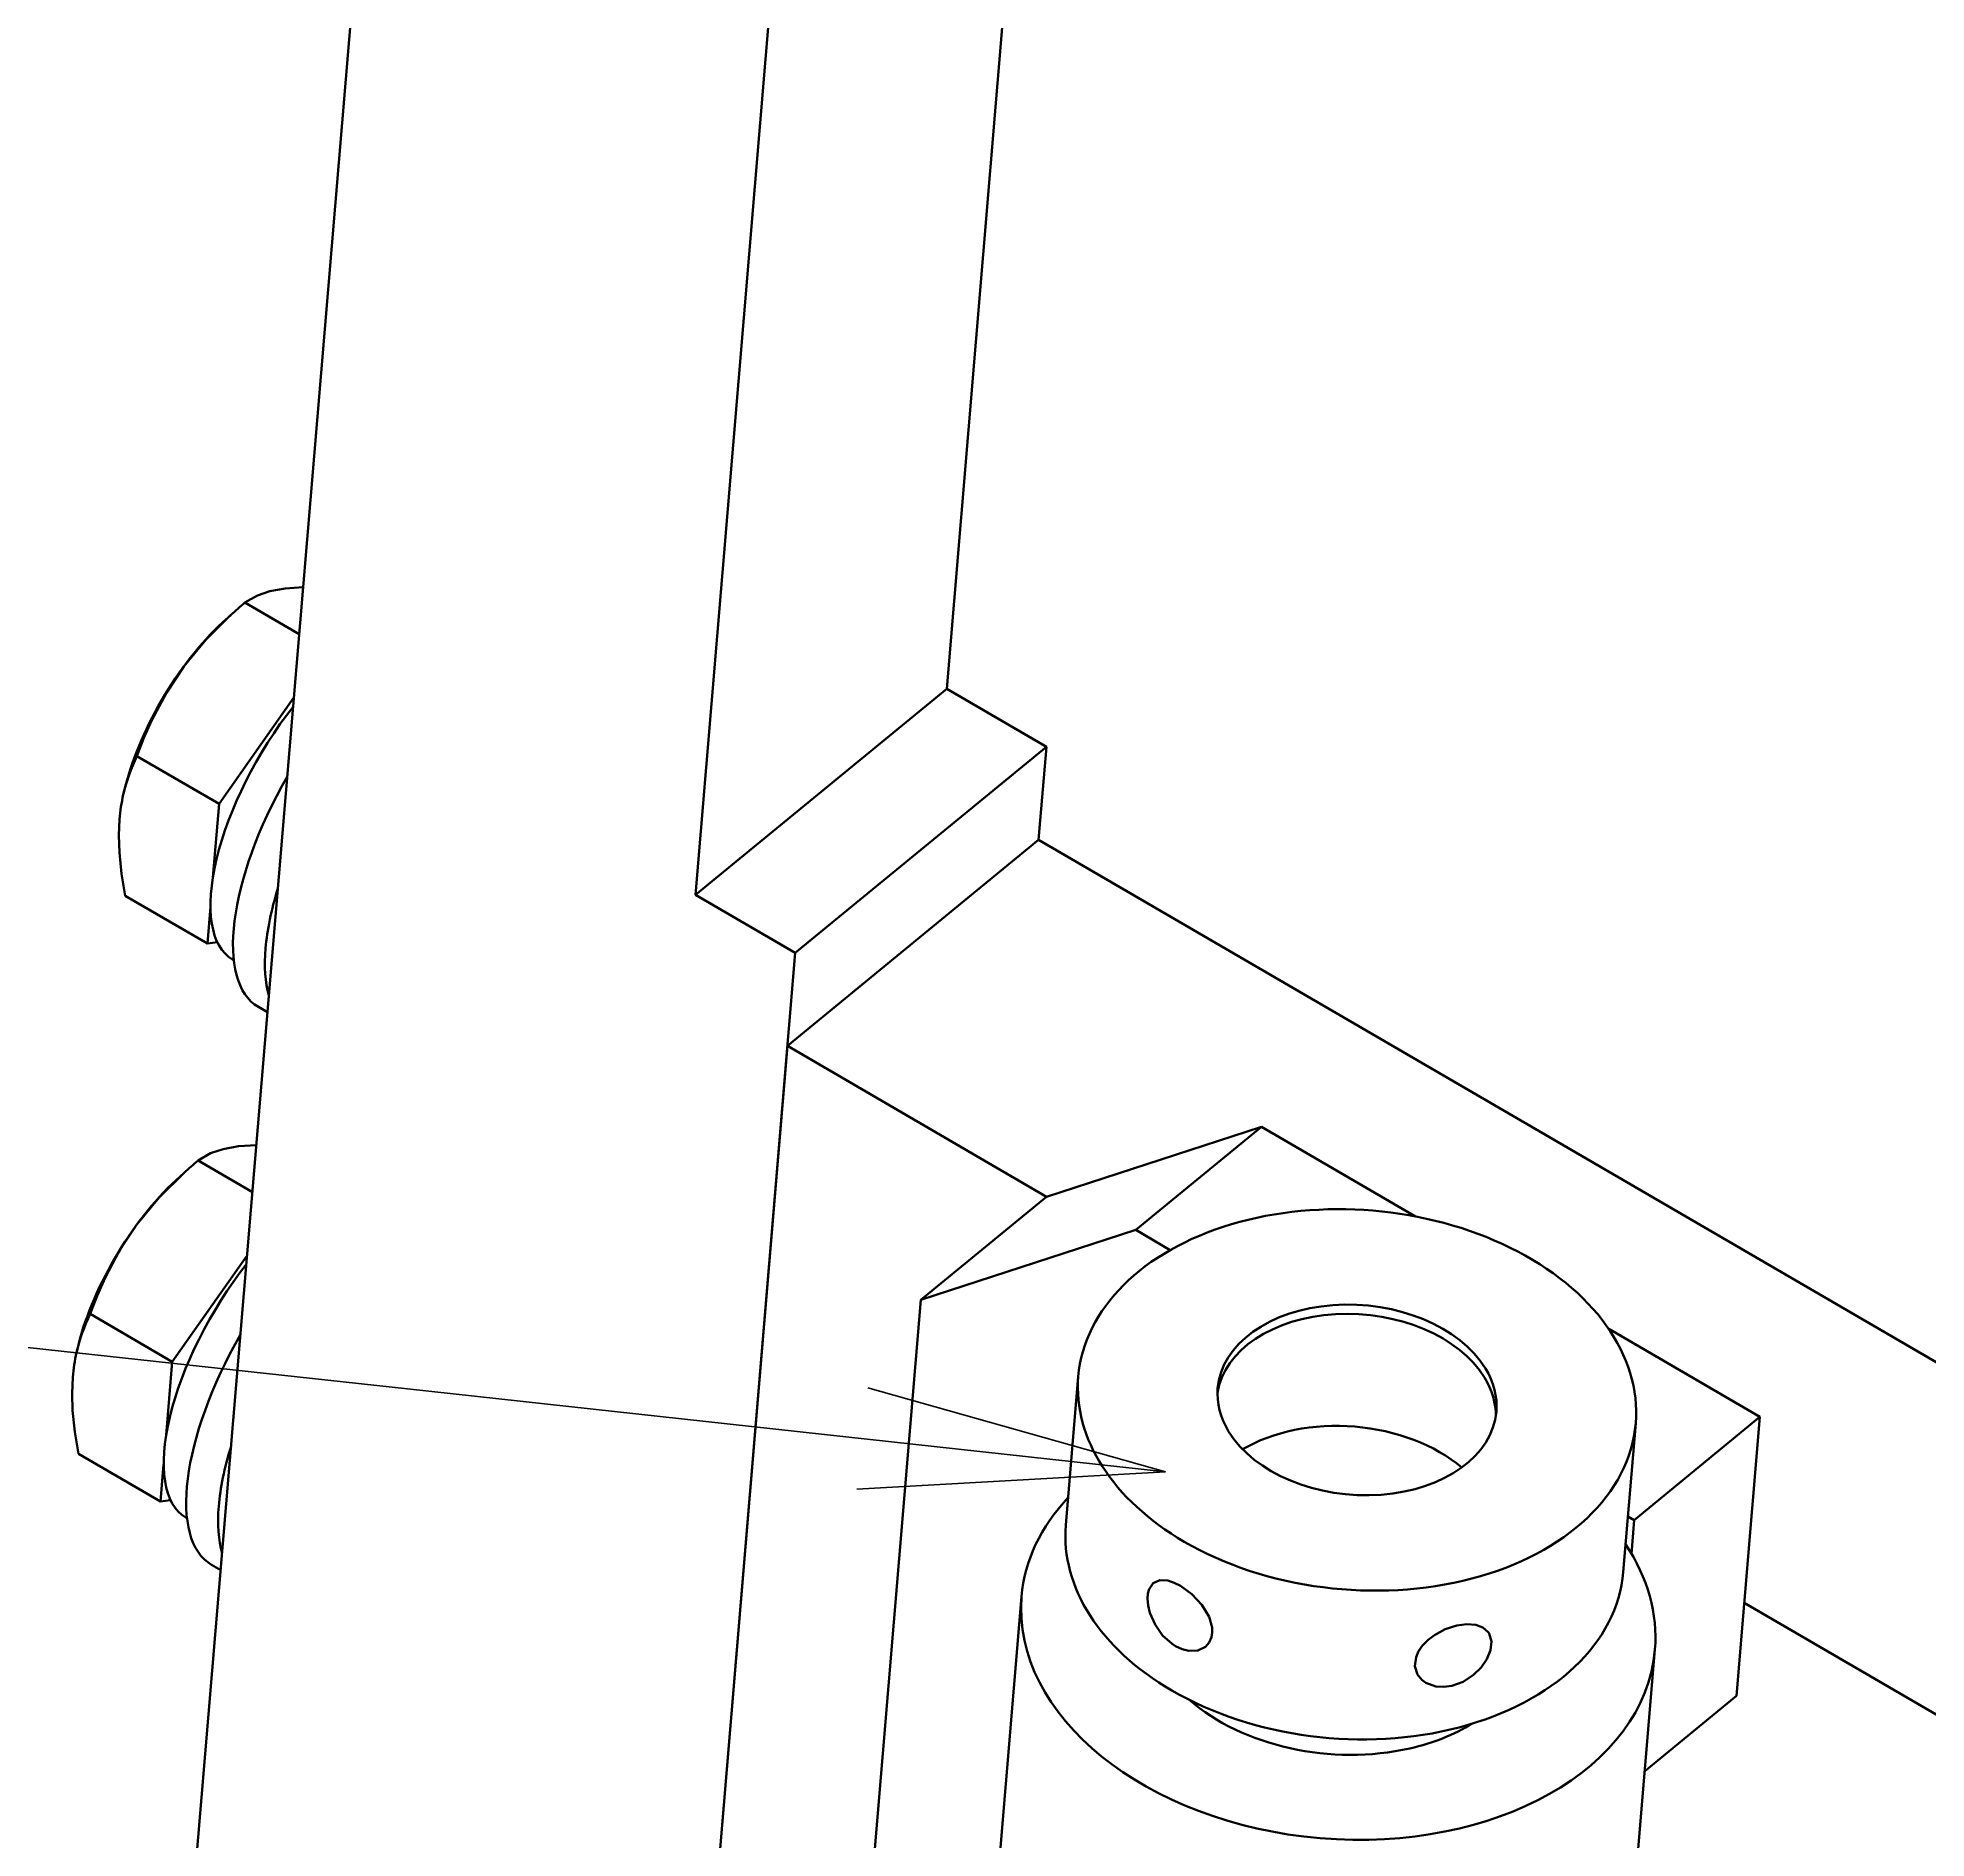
# Model space of a CAD drawing. Header units: millimetres. Extents: x 5606 to 13175, y -3239 to -2051.
# Drawn here: x 6736.1 to 6810.4, y -2695.8 to -2625 of the extents above; entities that cross this region are included whole.
import ezdxf

# ---------------------------------------------------------------- set-up
doc = ezdxf.new("R2010")
doc.units = ezdxf.units.MM
doc.layers.add('word_dim', color=253, linetype='Continuous')
doc.styles.get("Standard").update_dxf_attribs({"font": 'romans.shx', "bigfont": 'bigfont.shx'})
doc.dimstyles.new('RS1-4', dxfattribs={"dimscale": 4, "dimtxt": 3.5, "dimasz": 3, "dimexe": 1, "dimexo": 0, "dimgap": 1, "dimtad": 3, "dimdsep": 46, "dimtxsty": 'Standard', "dimblk1": 'OPEN', "dimblk2": 'OPEN', "dimsah": 1, "dimcen": 0, "dimclrd": 256, "dimclre": 256, "dimclrt": 3, "dimadec": 0, "dimazin": 0, "dimtfac": 1, "dimtmove": 0, "dimatfit": 3, "dimldrblk": 'OPEN', "dimfxl": 0, "dimtolj": 1, "dimtzin": 0, "dimarcsym": 0})

# ---------------------------------------------------------------- blocks, each defined once
blk = doc.blocks.new('A$C25B35021')
at = {"color": 7, "lineweight": 35}
for p, q in [((-149.304, 46.041), (-153.291, -1.499)), ((-159.186, 37.933), (-163.173, -9.607)), ((-176.401, 28.776), (-183.149, -51.677)), ((-149.678, -7.438), (-96.36, -38.472)), ((-159.253, -11.889), (-163.547, -63.087)), ((-159.56, -15.546), (-163.792, -66.012)), ((-158.295, -73.073), (-154.307, -25.533))]:
    blk.add_line(p, q, dxfattribs=at)
at = {"color": 7, "lineweight": 35, "ltscale": 0.061741}
blk.add_line((-178.761, 0.648), (-180.896, 1.891), dxfattribs=at)
at = {"color": 7, "lineweight": 35, "ltscale": 0.010572}
for p, q in [((-181.762, 1.117), (-181.45, 1.402)), ((-183.602, -20.825), (-183.29, -20.539))]:
    blk.add_line(p, q, dxfattribs=at)
at = {"color": 7, "lineweight": 35, "ltscale": 0.127829}
blk.add_line((-181.911, -6.026), (-178.97, -1.843), dxfattribs=at)
at = {"color": 7, "lineweight": 35, "ltscale": 0.319559}
for p, q in [((-163.173, -9.607), (-153.291, -1.499)), ((-159.56, -15.546), (-149.678, -7.438))]:
    blk.add_line(p, q, dxfattribs=at)
at = {"color": 7, "lineweight": 35, "ltscale": 0.113404}
for p, q in [((-149.371, -3.781), (-153.291, -1.499)), ((-159.253, -11.889), (-163.173, -9.607))]:
    blk.add_line(p, q, dxfattribs=at)
at = {"color": 7, "lineweight": 35, "ltscale": 0.093406}
for p, q in [((-181.911, -6.026), (-185.14, -4.146)), ((-184.213, -33.463), (-187.442, -31.583))]:
    blk.add_line(p, q, dxfattribs=at)
at = {"color": 7, "lineweight": 35, "ltscale": 0.31956}
blk.add_line((-159.253, -11.889), (-149.371, -3.781), dxfattribs=at)
at = {"color": 7, "lineweight": 35, "ltscale": 0.091746}
blk.add_line((-149.678, -7.438), (-149.371, -3.781), dxfattribs=at)
at = {"color": 7, "lineweight": 35, "ltscale": 0.002212}
for p, q in [((-185.658, -5.577), (-185.678, -5.663)), ((-187.499, -27.519), (-187.518, -27.605))]:
    blk.add_line(p, q, dxfattribs=at)
at = {"color": 7, "lineweight": 35, "ltscale": 0.072506}
for p, q in [((-182.154, -8.916), (-181.911, -6.026)), ((-183.994, -30.858), (-183.752, -27.968))]:
    blk.add_line(p, q, dxfattribs=at)
at = {"color": 7, "lineweight": 35, "ltscale": 0.093407}
for p, q in [((-182.372, -11.521), (-185.601, -9.642)), ((-183.752, -27.968), (-186.981, -26.088))]:
    blk.add_line(p, q, dxfattribs=at)
at = {"color": 7, "lineweight": 35, "ltscale": 0.0364}
for p, q in [((-182.372, -11.521), (-182.25, -10.07)), ((-184.213, -33.463), (-184.091, -32.012))]:
    blk.add_line(p, q, dxfattribs=at)
at = {"color": 7, "lineweight": 35, "ltscale": 0.009921}
blk.add_line((-181.979, -11.464), (-182.372, -11.521), dxfattribs=at)
at = {"color": 7, "lineweight": 35, "ltscale": 0.001377}
for p, q in [((-181.379, -12.149), (-181.332, -12.177)), ((-183.22, -34.091), (-183.172, -34.119))]:
    blk.add_line(p, q, dxfattribs=at)
at = {"color": 7, "lineweight": 35, "ltscale": 0.010328}
for p, q in [((-180.364, -14.013), (-180.007, -14.22)), ((-182.205, -35.954), (-181.848, -36.162))]:
    blk.add_line(p, q, dxfattribs=at)
at = {"color": 7, "lineweight": 35, "ltscale": 0.29485}
blk.add_line((-159.56, -15.546), (-149.366, -21.479), dxfattribs=at)
at = {"color": 7, "lineweight": 35, "ltscale": 0.222257}
for p, q in [((-149.366, -21.479), (-140.912, -18.729)), ((-145.853, -22.783), (-154.307, -25.533))]:
    blk.add_line(p, q, dxfattribs=at)
at = {"color": 7, "lineweight": 35, "ltscale": 0.15978}
blk.add_line((-140.912, -18.729), (-145.853, -22.783), dxfattribs=at)
at = {"color": 7, "lineweight": 35, "ltscale": 0.175063}
blk.add_line((-140.912, -18.729), (-134.86, -22.251), dxfattribs=at)
at = {"color": 7, "lineweight": 35, "ltscale": 0.061771}
blk.add_line((-180.601, -21.294), (-182.736, -20.051), dxfattribs=at)
at = {"color": 7, "lineweight": 35, "ltscale": 0.159779}
blk.add_line((-149.366, -21.479), (-154.307, -25.533), dxfattribs=at)
at = {"color": 7, "lineweight": 35, "ltscale": 0.039207}
blk.add_line((-145.853, -22.783), (-144.498, -23.572), dxfattribs=at)
at = {"color": 7, "lineweight": 35, "ltscale": 0.127888}
blk.add_line((-183.752, -27.968), (-180.809, -23.783), dxfattribs=at)
at = {"color": 7, "lineweight": 35, "ltscale": 0.172016}
blk.add_line((-127.257, -26.677), (-121.31, -30.138), dxfattribs=at)
at = {"color": 7, "lineweight": 35, "ltscale": 0.146792}
for p, q in [((-148.608, -34.399), (-148.117, -28.548)), ((-126.685, -36.238), (-126.194, -30.387))]:
    blk.add_line(p, q, dxfattribs=at)
at = {"color": 7, "lineweight": 35, "ltscale": 0.159781}
blk.add_line((-121.31, -30.138), (-126.251, -34.192), dxfattribs=at)
at = {"color": 7, "lineweight": 35, "ltscale": 0.275235}
for p, q in [((-121.31, -30.138), (-122.23, -41.109)), ((-125.436, -39.289), (-126.356, -50.26))]:
    blk.add_line(p, q, dxfattribs=at)
at = {"color": 7, "lineweight": 35, "ltscale": 0.009922}
blk.add_line((-183.82, -33.406), (-184.213, -33.463), dxfattribs=at)
at = {"color": 7, "lineweight": 35, "ltscale": 0.007229}
blk.add_line((-126.501, -34.047), (-126.251, -34.192), dxfattribs=at)
at = {"color": 7, "lineweight": 35, "ltscale": 0.033182}
blk.add_line((-126.251, -34.192), (-126.362, -35.515), dxfattribs=at)
at = {"color": 7, "lineweight": 35, "ltscale": 0.275236}
blk.add_line((-150.348, -37.2), (-151.268, -48.171), dxfattribs=at)
at = {"color": 7, "lineweight": 35, "ltscale": 0.453615}
blk.add_line((-121.924, -37.452), (-106.242, -46.58), dxfattribs=at)
at = {"color": 7, "lineweight": 35, "ltscale": 0.116611}
blk.add_line((-122.23, -41.109), (-125.836, -44.068), dxfattribs=at)
at = {"color": 7, "lineweight": 35}
for points in [[(-178.605, 2.496), (-179.308, 2.451), (-179.911, 2.342), (-180.405, 2.174), (-180.896, 1.891)], [(-181.447, 1.405), (-182.428, 0.43), (-183.304, -0.629), (-183.984, -1.654), (-184.554, -2.73), (-184.865, -3.433), (-185.14, -4.146)], [(-185.827, -6.628), (-185.854, -7.271), (-185.832, -7.939), (-185.744, -8.78), (-185.601, -9.642)], [(-180.446, -19.446), (-181.148, -19.491), (-181.751, -19.6), (-182.245, -19.768), (-182.736, -20.051)], [(-183.288, -20.537), (-184.269, -21.512), (-185.145, -22.571), (-185.824, -23.596), (-186.395, -24.672), (-186.705, -25.375), (-186.981, -26.088)], [(-187.667, -28.57), (-187.694, -29.213), (-187.672, -29.881), (-187.584, -30.722), (-187.442, -31.583)], [(-145.301, -37.84), (-145.371, -37.553), (-145.396, -37.279), (-145.381, -37.081), (-145.335, -36.906), (-145.17, -36.67)], [(-145.17, -36.67), (-144.915, -36.56), (-144.596, -36.576), (-144.349, -36.655), (-144.096, -36.782)], [(-142.975, -38.001), (-143.258, -37.528), (-143.647, -37.109), (-144.096, -36.782)], [(-145.301, -37.84), (-145.099, -38.304), (-144.802, -38.727), (-144.429, -39.067), (-144.294, -39.153)], [(-142.975, -38.001), (-142.856, -38.416), (-142.848, -38.615), (-142.877, -38.802), (-142.967, -39.011), (-143.113, -39.177)], [(-134.773, -40.267), (-134.876, -39.94), (-134.835, -39.585), (-134.731, -39.348), (-134.574, -39.124), (-134.361, -38.908), (-134.111, -38.719), (-133.684, -38.49), (-133.229, -38.342)], [(-131.997, -38.6), (-132.203, -38.418), (-132.486, -38.314), (-132.843, -38.289), (-133.229, -38.342)], [(-143.113, -39.177), (-143.411, -39.323), (-143.771, -39.339), (-144.034, -39.275), (-144.294, -39.153)], [(-131.958, -38.66), (-131.869, -38.964), (-131.908, -39.316), (-132.049, -39.662), (-132.275, -39.992), (-132.57, -40.284), (-132.978, -40.55), (-133.428, -40.714)], [(-134.729, -40.336), (-134.602, -40.478), (-134.443, -40.594), (-134.053, -40.734), (-133.746, -40.755), (-133.428, -40.714)]]:
    blk.add_lwpolyline(points, dxfattribs=at)
for centre, radius, start, end in [((-167.923, -13.396), 20.049, 130.31803, 132.41905), ((-178.69, -7.29), 7.175, 154.01441, 166.89218), ((-178.944, -7.195), 6.906, 167.18432, 175.29466), ((-169.764, -35.338), 20.049, 130.31803, 132.41905), ((-180.531, -29.232), 7.175, 154.01441, 166.89218), ((-180.784, -29.137), 6.906, 167.18432, 175.29466), ((-132.501, -38.97), 0.625, 29.72651, 36.28784), ((-134.059, -39.859), 0.822, 209.74647, 215.44861)]:
    blk.add_arc(centre, radius, start, end, dxfattribs=at)
for centre, major_axis, ratio, start_param, end_param in [((-181.812, -3.335), (-3.27, -5.618), 0.420639, 4.074143, 5.350622), ((-177.657, -5.754), (3.723, 6.396), 0.420639, 1.241626, 3.141628), ((-176.089, -6.666), (-4.276, -7.346), 0.420639, 4.724612, 6.28322), ((-174.834, -7.397), (-4.276, -7.346), 0.420639, 5.215138, 5.558403), ((-174.834, -7.397), (-4.276, -7.346), 0.420639, 5.558403, 5.903109), ((-183.653, -25.277), (-3.27, -5.618), 0.420639, 4.074143, 5.350622), ((-137.156, -29.468), (10.962, -0.919), 0.679191, 6.283173, 9.424766), ((-179.497, -27.695), (3.723, 6.396), 0.420639, 1.241621, 3.141628), ((-137.186, -29.833), (5.481, -0.46), 0.679191, 0.460504, 3.092602), ((-137.156, -29.468), (-5.481, 0.46), 0.679191, 3.602096, 6.283156), ((-177.929, -28.608), (-4.276, -7.346), 0.420639, 4.724599, 6.28322), ((-137.156, -29.468), (10.962, -0.919), 0.679191, 3.14158, 4.102096), ((-137.186, -29.833), (5.481, -0.46), 0.679191, 0.049142, 0.460504), ((-137.121, -29.466), (5.446, -0.466), 0.681224, 0.001091, 0.463075), ((-137.19, -29.47), (5.446, -0.466), 0.681224, 3.142684, 3.604667), ((-137.156, -29.468), (10.962, -0.919), 0.679191, 4.102096, 6.283173), ((-137.156, -29.468), (-5.481, 0.46), 0.679191, 0.460504, 3.141563), ((-137.576, -34.58), (5.979, -0.501), 0.679191, 0.766491, 2.377455), ((-176.674, -29.338), (-4.276, -7.346), 0.420639, 5.215132, 5.558403), ((-137.892, -38.244), (-12.456, 1.045), 0.679191, 5.788242, 6.283221), ((-176.674, -29.338), (-4.276, -7.346), 0.420639, 5.558403, 5.903116), ((-137.647, -35.319), (10.962, -0.919), 0.679191, 3.14158, 4.102096), ((-137.892, -38.244), (-12.456, 1.045), 0.679191, 3.141628, 3.636519), ((-137.647, -35.319), (10.962, -0.919), 0.679191, 4.102096, 6.283173), ((-137.892, -38.244), (-12.456, 1.045), 0.679191, 0.000036, 3.141628), ((-137.892, -38.244), (-7.573, 0.635), 0.679191, 0.743201, 2.007701), ((-137.892, -38.244), (-7.573, 0.635), 0.679191, 2.007701, 2.39653)]:
    blk.add_ellipse(centre, major_axis=major_axis, ratio=ratio, start_param=start_param, end_param=end_param, dxfattribs=at)
blk = doc.blocks.new('aa1')
for p, q in [((-0.4, 0.0667), (0, 0)), ((0, 0), (-1, 0)), ((-0.4, -0.0667), (0, 0))]:
    blk.add_line(p, q)
blk = doc.blocks.new('aa2')
blk.add_circle((0, 0), 1)
blk = doc.blocks.new('*D279')
at = {"layer": 'DEFPOINTS', "color": 0, "linetype": 'Continuous', "ltscale": 2}
for p in [(6798.75, -2492.044), (6798.75, -2492.044), (6847.358, -2688.655)]:
    blk.add_point(p, dxfattribs=at)
at = {"layer": 'word_dim', "linetype": 'Continuous', "lineweight": -2, "ltscale": 2}
blk.add_line((6840.158, -2659.532), (6805.95, -2521.167), dxfattribs=at)
at = {"layer": 'word_dim', "linetype": 'Continuous', "lineweight": -2, "ltscale": 2, "xscale": 30, "yscale": 30, "zscale": 30}
for name, p, rotation in [('aa2', (6798.75, -2492.044), 103.8866954828847), ('aa1', (6847.358, -2688.655), 283.8866954828847)]:
    blk.add_blockref(name, p, dxfattribs=dict(at, rotation=rotation))
at = {"layer": 'word_dim', "color": 3, "linetype": 'Continuous', "ltscale": 2, "insert": (6823.054, -2590.349), "char_height": 0.000004, "attachment_point": 5, "rotation": 283.8867}
blk.add_mtext('\\A1;202.53', dxfattribs=at)
blk = doc.blocks.new('_Open')
at = {"color": 0, "lineweight": -2}
for p, q in [((-1, 0.1667), (0, 0)), ((-1, -0.1667), (0, 0)), ((0, 0), (-1, 0))]:
    blk.add_line(p, q, dxfattribs=at)
blk = doc.blocks.new('*D282')
at = {"layer": 'DEFPOINTS', "color": 0, "linetype": 'Continuous', "ltscale": 2}
for p in [(6597.687, -2661.398), (6597.687, -2661.398), (6780.439, -2681.36)]:
    blk.add_point(p, dxfattribs=at)
at = {"layer": 'word_dim', "linetype": 'Continuous', "lineweight": -2, "ltscale": 2}
blk.add_line((6750.617, -2678.103), (6627.51, -2664.656), dxfattribs=at)
at = {"layer": 'word_dim', "linetype": 'Continuous', "lineweight": -2, "ltscale": 2, "xscale": 30, "yscale": 30, "zscale": 30}
for name, p, rotation in [('aa2', (6597.687, -2661.398), 173.7663104137205), ('aa1', (6780.439, -2681.36), 353.7663104137205)]:
    blk.add_blockref(name, p, dxfattribs=dict(at, rotation=rotation))
at = {"layer": 'word_dim', "color": 3, "linetype": 'Continuous', "ltscale": 2, "insert": (6689.063, -2671.379), "char_height": 0.000004, "attachment_point": 5, "rotation": 353.76631}
blk.add_mtext('\\A1;183.84', dxfattribs=at)

msp = doc.modelspace()

# ---------------------------------------------------------------- block references
at = {"layer": 'word_dim', "linetype": 'Continuous', "ltscale": 2}
msp.add_blockref('A$C25B35021', (6925.123, -2649.07), dxfattribs=at)

# ---------------------------------------------------------------- dimensions: what is measured, and where the dimension line sits
at = {"layer": 'word_dim', "color": 3, "linetype": 'Continuous', "ltscale": 2}
for p1, p2, picture, middle in [((6847.358, -2688.655), (6798.75, -2492.044), '*D279', (6823.054, -2590.349)), ((6780.439, -2681.36), (6597.687, -2661.398), '*D282', (6689.063, -2671.379))]:
    dim = msp.add_aligned_dim(p1=p1, p2=p2, distance=0, dimstyle='RS1-4', override={"dimtxt": 1e-06, "dimasz": 7.5, "dimgap": 0, "dimblk1": 'aa1', "dimblk2": 'aa2', "dimse1": 1, "dimse2": 1}, dxfattribs=at)
    dim.commit()
    dim.dimension.update_dxf_attribs({"geometry": picture, "text_midpoint": middle})

doc.saveas('drawing.dxf')
